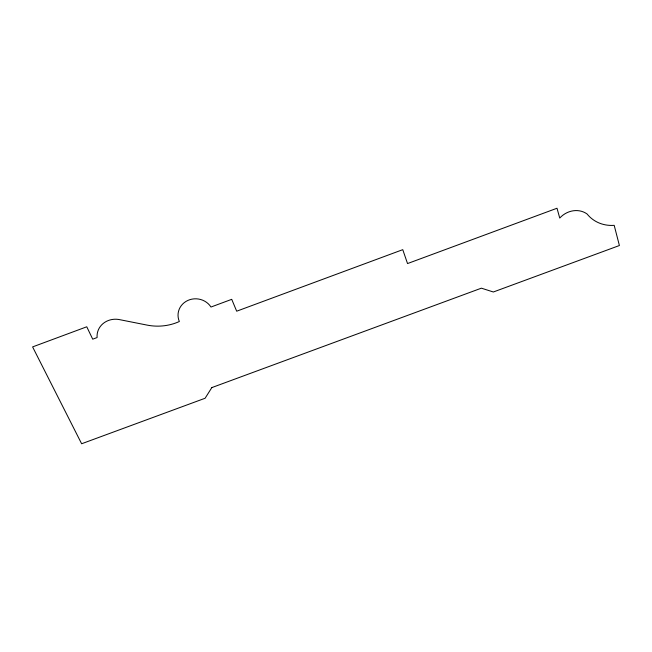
<?xml version="1.0" encoding="UTF-8"?>
<svg xmlns="http://www.w3.org/2000/svg" width="652" height="652" viewBox="0 0 652 652"><rect width="100%" height="100%" fill="white"/><g stroke="black" fill="none" stroke-linecap="round" stroke-linejoin="round"><path stroke-width="0.98" d="M211.818 387.598L205.111 398.25L81.63 443.759L32.6 346.913L86.765 326.791L92.714 339.179L97.107 337.549A19.242 17.588 12.4 0 1 120.538 319.83L147.303 325.144A51.198 48.012 14.5 0 0 179.349 321.509A17.759 16.618 6.1 0 1 187.809 300.466A17.759 16.618 6.1 0 1 210.971 307.035L231.729 299.333L236.684 311.2L402.765 249.667L407.533 263.563L557.012 208.241L559.742 218.061A21.377 19.21 -44.8 0 1 587.093 214.003A38.158 33.888 -49 0 0 614.192 225.347L619.4 245.527L493.352 291.99L481.388 288.176L211.818 387.598"/></g></svg>
